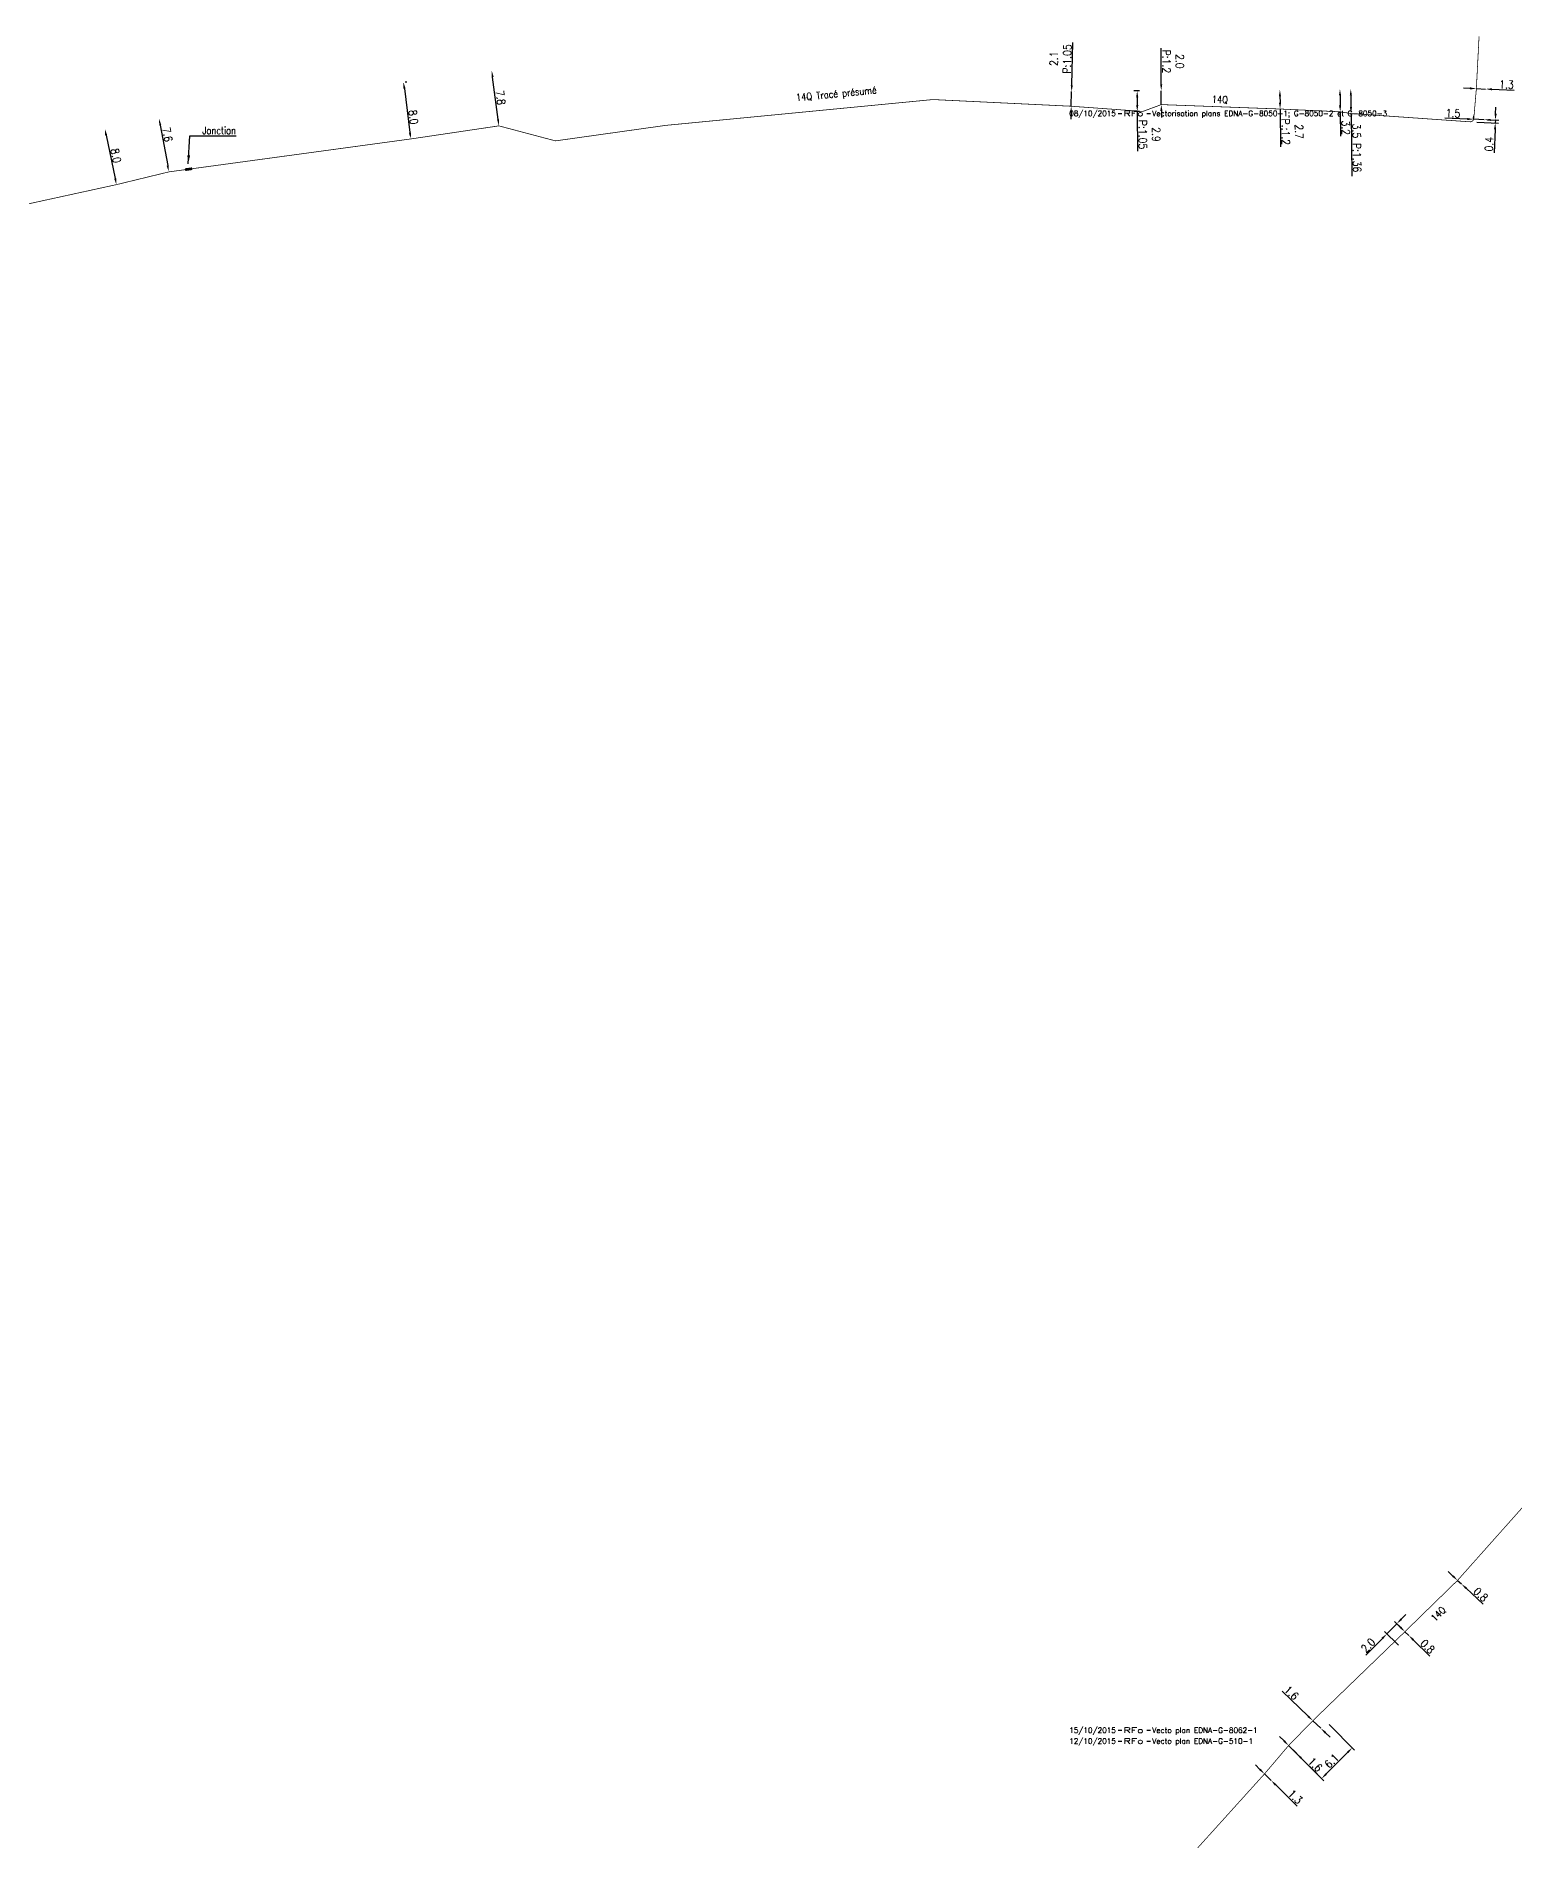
# Model space of a CAD drawing. Header units: millimetres. Extents: x 185000 to 186003, y 127000 to 128000.
# Drawn here: x 185365.5 to 185573.2, y 127746.3 to 128000.1 of the extents above; entities that cross this region are included whole.
import ezdxf
from ezdxf.enums import TextEntityAlignment as Align

# ---------------------------------------------------------------- set-up
doc = ezdxf.new("R2010")
doc.units = ezdxf.units.MM
doc.linetypes.add('S_ST', pattern=[14, 8, -1.5, 0, -1.5, 0, -1.5, 0, -1.5])
doc.layers.get('0').update_dxf_attribs({"linetype": 'CONTINUOUS'})
doc.layers.add('S_100', color=5, linetype='CONTINUOUS')
doc.layers.add('S_300', color=7, linetype='CONTINUOUS')
doc.layers.add('S_910', color=7, linetype='CONTINUOUS', plot=False)
doc.styles.get("Standard").update_dxf_attribs({"font": 'romans.shx', "width": 0.85})
doc.linetypes.add('G_TYPB_AP', pattern='A,5,-0.3,["o",Standard,S=1.5,R=0,X=0,Y=-0.5],-1.65', length=6.95)
doc.dimstyles.get("Standard").update_dxf_attribs({"dimtxt": 1.5, "dimasz": 1.2, "dimexe": 0.625, "dimexo": 0.625, "dimgap": 0.25, "dimtad": 1, "dimdec": 1, "dimzin": 0, "dimdsep": 46, "dimtxsty": 'Standard', "dimcen": -0.5, "dimadec": 0, "dimazin": 0, "dimtfac": 1, "dimtdec": 1, "dimtmove": 0, "dimatfit": 3, "dimfxl": 0, "dimtolj": 1, "dimtzin": 0, "dimarcsym": 0})

# ---------------------------------------------------------------- blocks, each defined once
blk = doc.blocks.new('*D66')
at = {"layer": 'S_100', "color": 0, "linetype": 'Continuous', "lineweight": -2, "ltscale": 0.5, "transparency": 16777216}
for p, q in [((185537.42, 127756.39), (185536.78, 127757.02)), ((185538.06, 127755.76), (185538.98, 127754.85)), ((185539.63, 127754.22), (185542.66, 127751.22))]:
    blk.add_line(p, q, dxfattribs=at)
at = {"layer": 'S_100', "color": 0, "linetype": 'Continuous', "ltscale": 0.5, "transparency": 16777216}
for points in [[(185537.52, 127756.5), (185537.31, 127756.28), (185538.06, 127755.76)], [(185539.73, 127754.32), (185539.52, 127754.11), (185538.98, 127754.85)]]:
    blk.add_solid(points, dxfattribs=at)
at = {"layer": 'S_100', "color": 0, "linetype": 'Continuous', "ltscale": 0.5, "transparency": 16777216, "insert": (185542.39, 127752.54), "char_height": 1.125, "attachment_point": 5, "rotation": 315.4264}
blk.add_mtext('\\A1;1.3', dxfattribs=at)
blk = doc.blocks.new('*D67')
at = {"layer": 'S_100', "color": 0, "linetype": 'Continuous', "lineweight": -2, "ltscale": 0.5, "transparency": 16777216}
for p, q in [((185547.13, 127762.7), (185550.72, 127759.1)), ((185541.78, 127759.42), (185546.42, 127754.78)), ((185546.73, 127755.75), (185549.76, 127758.8))]:
    blk.add_line(p, q, dxfattribs=at)
at = {"layer": 'S_100', "color": 0, "linetype": 'Continuous', "ltscale": 0.5, "transparency": 16777216}
for points in [[(185549.65, 127758.9), (185549.86, 127758.69), (185550.39, 127759.43)], [(185546.62, 127755.85), (185546.83, 127755.64), (185546.09, 127755.11)]]:
    blk.add_solid(points, dxfattribs=at)
at = {"layer": 'S_100', "color": 0, "linetype": 'Continuous', "ltscale": 0.5, "transparency": 16777216, "insert": (185547.5, 127757.59), "char_height": 1.125, "attachment_point": 5, "rotation": 45.1662}
blk.add_mtext('\\A1;6.1', dxfattribs=at)
blk = doc.blocks.new('*D68')
at = {"layer": 'S_100', "color": 0, "linetype": 'Continuous', "lineweight": -2, "ltscale": 0.5, "transparency": 16777216}
for p, q in [((185540.82, 127760.39), (185540.18, 127761.02)), ((185541.45, 127759.75), (185542.58, 127758.62)), ((185543.22, 127757.98), (185545.45, 127755.75))]:
    blk.add_line(p, q, dxfattribs=at)
at = {"layer": 'S_100', "color": 0, "linetype": 'Continuous', "ltscale": 0.5, "transparency": 16777216}
for points in [[(185540.92, 127760.49), (185540.71, 127760.28), (185541.45, 127759.75)], [(185543.33, 127758.09), (185543.11, 127757.88), (185542.58, 127758.62)]]:
    blk.add_solid(points, dxfattribs=at)
at = {"layer": 'S_100', "color": 0, "linetype": 'Continuous', "ltscale": 0.5, "transparency": 16777216, "insert": (185545.19, 127757.07), "char_height": 1.125, "attachment_point": 5, "rotation": 314.9911}
blk.add_mtext('\\A1;1.6', dxfattribs=at)
blk = doc.blocks.new('*D69')
at = {"layer": 'S_100', "color": 0, "linetype": 'Continuous', "lineweight": -2, "ltscale": 0.5, "transparency": 16777216}
for p, q in [((185544.2, 127763.86), (185540.53, 127767.38)), ((185545.97, 127762.17), (185544.85, 127763.24)), ((185546.62, 127761.55), (185547.27, 127760.92))]:
    blk.add_line(p, q, dxfattribs=at)
at = {"layer": 'S_100', "color": 0, "linetype": 'Continuous', "ltscale": 0.5, "transparency": 16777216}
for points in [[(185544.3, 127763.97), (185544.1, 127763.75), (185544.85, 127763.24)], [(185546.72, 127761.66), (185546.52, 127761.44), (185545.97, 127762.17)]]:
    blk.add_solid(points, dxfattribs=at)
at = {"layer": 'S_100', "color": 0, "linetype": 'Continuous', "ltscale": 0.5, "transparency": 16777216, "insert": (185541.85, 127767.15), "char_height": 1.125, "attachment_point": 5, "rotation": 316.2629}
blk.add_mtext('\\A1;1.6', dxfattribs=at)
blk = doc.blocks.new('*D70')
at = {"layer": 'S_100', "color": 0, "linetype": 'Continuous', "lineweight": -2, "ltscale": 0.5, "transparency": 16777216}
for p, q in [((185557.28, 127777.51), (185557.91, 127778.16)), ((185556.88, 127773.84), (185554.91, 127775.77)), ((185556.65, 127776.87), (185555.25, 127775.44)), ((185557.45, 127776.08), (185556.31, 127777.2)), ((185554.62, 127774.8), (185552.32, 127772.46))]:
    blk.add_line(p, q, dxfattribs=at)
at = {"layer": 'S_100', "color": 0, "linetype": 'Continuous', "ltscale": 0.5, "transparency": 16777216}
for points in [[(185554.51, 127774.91), (185554.72, 127774.7), (185555.25, 127775.44)], [(185557.17, 127777.62), (185557.39, 127777.41), (185556.65, 127776.87)]]:
    blk.add_solid(points, dxfattribs=at)
at = {"layer": 'S_100', "color": 0, "linetype": 'Continuous', "ltscale": 0.5, "transparency": 16777216, "insert": (185552.62, 127773.83), "char_height": 1.125, "attachment_point": 5, "rotation": 45.5531}
blk.add_mtext('\\A1;2.0', dxfattribs=at)
blk = doc.blocks.new('*D71')
at = {"layer": 'S_100', "color": 0, "linetype": 'Continuous', "lineweight": -2, "ltscale": 0.5, "transparency": 16777216}
for p, q in [((185557.15, 127776.38), (185556.5, 127777.01)), ((185557.79, 127775.75), (185558.32, 127775.23)), ((185558.97, 127774.6), (185561.31, 127772.3))]:
    blk.add_line(p, q, dxfattribs=at)
at = {"layer": 'S_100', "color": 0, "linetype": 'Continuous', "ltscale": 0.5, "transparency": 16777216}
for points in [[(185557.25, 127776.49), (185557.04, 127776.28), (185557.79, 127775.75)], [(185559.07, 127774.71), (185558.86, 127774.49), (185558.32, 127775.23)]]:
    blk.add_solid(points, dxfattribs=at)
at = {"layer": 'S_100', "color": 0, "linetype": 'Continuous', "ltscale": 0.5, "transparency": 16777216, "insert": (185560.98, 127773.67), "char_height": 1.125, "attachment_point": 5, "rotation": 315.5531}
blk.add_mtext('\\A1;0.8', dxfattribs=at)
blk = doc.blocks.new('*D72')
at = {"layer": 'S_100', "color": 0, "linetype": 'Continuous', "lineweight": -2, "ltscale": 0.5, "transparency": 16777216}
for p, q in [((185564.53, 127783.58), (185563.87, 127784.19)), ((185565.19, 127782.97), (185565.74, 127782.46)), ((185566.4, 127781.85), (185568.8, 127779.62))]:
    blk.add_line(p, q, dxfattribs=at)
at = {"layer": 'S_100', "color": 0, "linetype": 'Continuous', "ltscale": 0.5, "transparency": 16777216}
for points in [[(185564.63, 127783.69), (185564.43, 127783.47), (185565.19, 127782.97)], [(185566.5, 127781.96), (185566.3, 127781.74), (185565.74, 127782.46)]]:
    blk.add_solid(points, dxfattribs=at)
at = {"layer": 'S_100', "color": 0, "linetype": 'Continuous', "ltscale": 0.5, "transparency": 16777216, "insert": (185568.44, 127780.98), "char_height": 1.125, "attachment_point": 5, "rotation": 317.1868}
blk.add_mtext('\\A1;0.8', dxfattribs=at)
blk = doc.blocks.new('GIS_MODF')
at = {"color": 0, "linetype": 'Continuous', "flags": 128}
for points in [[(-2.26, -0.01), (-1.76, -0.01)], [(1.76, -0.01), (2.26, -0.01)]]:
    blk.add_lwpolyline(points, dxfattribs=at)
at = {"color": 0, "linetype": 'Continuous'}
blk.add_attdef('DATE', text='', height=0.75, dxfattribs=at).set_placement((-2.58, -0.39), align=Align.RIGHT)
at = {"color": 0, "linetype": 'Continuous', "width": 3.590909}
blk.add_attdef('USER', text='', height=0.75, dxfattribs=at).set_placement((-1.52, -0.39), (1.31, -0.39), align=Align.FIT)
at = {"color": 0, "linetype": 'Continuous'}
blk.add_attdef('DESC', (2.53, -0.39), '', height=0.75, dxfattribs=at)
blk = doc.blocks.new('*D127')
at = {"layer": 'S_100', "color": 0, "linetype": 'Continuous', "lineweight": -2, "ltscale": 0.5, "transparency": 16777216}
for p, q in [((185417.29, 127993.6), (185417.55, 127993.63)), ((185417.2, 127992.68), (185417.98, 127986.48))]:
    blk.add_line(p, q, dxfattribs=at)
at = {"layer": 'S_100', "color": 0, "linetype": 'Continuous', "ltscale": 0.5, "transparency": 16777216}
for points in [[(185417.35, 127992.7), (185417.05, 127992.66), (185417.08, 127993.57)], [(185418.13, 127986.5), (185417.83, 127986.46), (185418.09, 127985.59)]]:
    blk.add_solid(points, dxfattribs=at)
at = {"layer": 'S_100', "color": 0, "linetype": 'Continuous', "ltscale": 0.5, "transparency": 16777216, "insert": (185418.46, 127988.65), "char_height": 1.125, "attachment_point": 5, "rotation": 277.1885}
blk.add_mtext('\\A1;8.0', dxfattribs=at)
blk = doc.blocks.new('*D128')
at = {"layer": 'S_100', "color": 0, "linetype": 'Continuous', "lineweight": -2, "ltscale": 0.5, "transparency": 16777216}
blk.add_line((185430.36, 127988.33), (185429.6, 127994.28), dxfattribs=at)
at = {"layer": 'S_100', "color": 0, "linetype": 'Continuous', "ltscale": 0.5, "transparency": 16777216}
for points in [[(185429.75, 127994.3), (185429.45, 127994.26), (185429.48, 127995.17)], [(185430.51, 127988.35), (185430.22, 127988.31), (185430.48, 127987.43)]]:
    blk.add_solid(points, dxfattribs=at)
at = {"layer": 'S_100', "color": 0, "linetype": 'Continuous', "ltscale": 0.5, "transparency": 16777216, "insert": (185430.72, 127991.4), "char_height": 1.125, "attachment_point": 5, "rotation": 277.3504}
blk.add_mtext('\\A1;7.8', dxfattribs=at)
blk = doc.blocks.new('*D129')
at = {"layer": 'S_100', "color": 0, "linetype": 'Continuous', "lineweight": -2, "ltscale": 0.5, "transparency": 16777216}
blk.add_line((185382.9, 127987.55), (185383.94, 127981.84), dxfattribs=at)
at = {"layer": 'S_100', "color": 0, "linetype": 'Continuous', "ltscale": 0.5, "transparency": 16777216}
for points in [[(185383.04, 127987.58), (185382.75, 127987.52), (185382.73, 127988.43)], [(185384.09, 127981.87), (185383.79, 127981.82), (185384.1, 127980.96)]]:
    blk.add_solid(points, dxfattribs=at)
at = {"layer": 'S_100', "color": 0, "linetype": 'Continuous', "ltscale": 0.5, "transparency": 16777216, "insert": (185383.9, 127986.21), "char_height": 1.125, "attachment_point": 5, "rotation": 280.3765}
blk.add_mtext('\\A1;7.6', dxfattribs=at)
blk = doc.blocks.new('*D130')
at = {"layer": 'S_100', "color": 0, "linetype": 'Continuous', "lineweight": -2, "ltscale": 0.5, "transparency": 16777216}
blk.add_line((185375.29, 127986.12), (185376.56, 127980.05), dxfattribs=at)
at = {"layer": 'S_100', "color": 0, "linetype": 'Continuous', "ltscale": 0.5, "transparency": 16777216}
for points in [[(185375.44, 127986.15), (185375.15, 127986.09), (185375.11, 127987)], [(185376.71, 127980.08), (185376.41, 127980.02), (185376.74, 127979.17)]]:
    blk.add_solid(points, dxfattribs=at)
at = {"layer": 'S_100', "color": 0, "linetype": 'Continuous', "ltscale": 0.5, "transparency": 16777216, "insert": (185376.66, 127983.24), "char_height": 1.125, "attachment_point": 5, "rotation": 281.7734}
blk.add_mtext('\\A1;8.0', dxfattribs=at)
blk = doc.blocks.new('*D133')
at = {"layer": 'S_100', "color": 0, "linetype": 'Continuous', "lineweight": -2, "ltscale": 0.5, "transparency": 16777216}
for p, q in [((185510.98, 127993.14), (185511.13, 127999.14)), ((185510.9, 127990.19), (185510.95, 127992.24)), ((185511.42, 127992.23), (185511.42, 127992.23)), ((185510.88, 127989.29), (185510.85, 127988.39)), ((185511.37, 127990.18), (185511.37, 127990.18))]:
    blk.add_line(p, q, dxfattribs=at)
at = {"layer": 'S_100', "color": 0, "linetype": 'Continuous', "ltscale": 0.5, "transparency": 16777216}
for points in [[(185510.83, 127993.14), (185511.13, 127993.14), (185510.95, 127992.24)], [(185510.73, 127989.3), (185511.03, 127989.29), (185510.9, 127990.19)]]:
    blk.add_solid(points, dxfattribs=at)
at = {"layer": 'S_100', "color": 0, "linetype": 'Continuous', "ltscale": 0.5, "transparency": 16777216, "insert": (185509.39, 127996.86), "char_height": 1.125, "attachment_point": 5, "rotation": 88.5033}
blk.add_mtext('\\A1;2.1\\PP:1.05', dxfattribs=at)
blk = doc.blocks.new('*D134')
at = {"layer": 'S_100', "color": 0, "linetype": 'Continuous', "lineweight": -2, "ltscale": 0.5, "transparency": 16777216}
for p, q in [((185520.48, 127992.36), (185519.7, 127992.35)), ((185520.17, 127991.45), (185520.18, 127990.35)), ((185520.5, 127989.46), (185519.71, 127989.45)), ((185520.18, 127989.45), (185520.21, 127983.88))]:
    blk.add_line(p, q, dxfattribs=at)
at = {"layer": 'S_100', "color": 0, "linetype": 'Continuous', "ltscale": 0.5, "transparency": 16777216}
for points in [[(185520.32, 127991.45), (185520.02, 127991.45), (185520.17, 127992.35)], [(185520.33, 127990.35), (185520.03, 127990.35), (185520.18, 127989.45)]]:
    blk.add_solid(points, dxfattribs=at)
at = {"layer": 'S_100', "color": 0, "linetype": 'Continuous', "ltscale": 0.5, "transparency": 16777216, "insert": (185521.89, 127986.22), "char_height": 1.125, "attachment_point": 5, "rotation": 270.2763}
blk.add_mtext('\\A1;2.9\\PP:1.05', dxfattribs=at)
blk = doc.blocks.new('*D135')
at = {"layer": 'S_100', "color": 0, "linetype": 'Continuous', "lineweight": -2, "ltscale": 0.5, "transparency": 16777216}
for p, q in [((185523.55, 127993.27), (185523.53, 127998.36)), ((185523.56, 127990.42), (185523.55, 127992.37)), ((185523.57, 127989.52), (185523.57, 127988.62))]:
    blk.add_line(p, q, dxfattribs=at)
at = {"layer": 'S_100', "color": 0, "linetype": 'Continuous', "ltscale": 0.5, "transparency": 16777216}
for points in [[(185523.7, 127993.27), (185523.4, 127993.27), (185523.55, 127992.37)], [(185523.72, 127989.52), (185523.42, 127989.52), (185523.56, 127990.42)]]:
    blk.add_solid(points, dxfattribs=at)
at = {"layer": 'S_100', "color": 0, "linetype": 'Continuous', "ltscale": 0.5, "transparency": 16777216, "insert": (185525.22, 127996.5), "char_height": 1.125, "attachment_point": 5, "rotation": 270.2763}
blk.add_mtext('\\A1;2.0\\PP:1.2', dxfattribs=at)
blk = doc.blocks.new('*D136')
at = {"layer": 'S_100', "color": 0, "linetype": 'Continuous', "lineweight": -2, "ltscale": 0.5, "transparency": 16777216}
for p, q in [((185540.23, 127991.6), (185540.24, 127990.7)), ((185540.25, 127989.8), (185540.32, 127984.49))]:
    blk.add_line(p, q, dxfattribs=at)
at = {"layer": 'S_100', "color": 0, "linetype": 'Continuous', "ltscale": 0.5, "transparency": 16777216}
for points in [[(185540.38, 127991.6), (185540.08, 127991.6), (185540.22, 127992.5)], [(185540.39, 127990.7), (185540.09, 127990.7), (185540.25, 127989.8)]]:
    blk.add_solid(points, dxfattribs=at)
at = {"layer": 'S_100', "color": 0, "linetype": 'Continuous', "ltscale": 0.5, "transparency": 16777216, "insert": (185541.98, 127986.61), "char_height": 1.125, "attachment_point": 5, "rotation": 270.7042}
blk.add_mtext('\\A1;2.7\\PP.:1.2', dxfattribs=at)
blk = doc.blocks.new('*D137')
at = {"layer": 'S_100', "color": 0, "linetype": 'Continuous', "lineweight": -2, "ltscale": 0.5, "transparency": 16777216}
for p, q in [((185548.67, 127991.71), (185548.68, 127990.31)), ((185548.7, 127989.41), (185548.74, 127985.97))]:
    blk.add_line(p, q, dxfattribs=at)
at = {"layer": 'S_100', "color": 0, "linetype": 'Continuous', "ltscale": 0.5, "transparency": 16777216}
for points in [[(185548.82, 127991.71), (185548.52, 127991.7), (185548.66, 127992.61)], [(185548.83, 127990.31), (185548.53, 127990.3), (185548.7, 127989.41)]]:
    blk.add_solid(points, dxfattribs=at)
at = {"layer": 'S_100', "color": 0, "linetype": 'Continuous', "ltscale": 0.5, "transparency": 16777216, "insert": (185549.47, 127987.17), "char_height": 1.125, "attachment_point": 5, "rotation": 270.7042}
blk.add_mtext('\\A1;3.2', dxfattribs=at)
blk = doc.blocks.new('*D138')
at = {"layer": 'S_100', "color": 0, "linetype": 'Continuous', "lineweight": -2, "ltscale": 0.5, "transparency": 16777216}
for p, q in [((185550.19, 127991.72), (185550.21, 127990.07)), ((185550.22, 127989.17), (185550.33, 127980.34))]:
    blk.add_line(p, q, dxfattribs=at)
at = {"layer": 'S_100', "color": 0, "linetype": 'Continuous', "ltscale": 0.5, "transparency": 16777216}
for points in [[(185550.34, 127991.73), (185550.04, 127991.72), (185550.18, 127992.62)], [(185550.36, 127990.08), (185550.06, 127990.07), (185550.22, 127989.17)]]:
    blk.add_solid(points, dxfattribs=at)
at = {"layer": 'S_100', "color": 0, "linetype": 'Continuous', "ltscale": 0.5, "transparency": 16777216, "insert": (185551.03, 127984.32), "char_height": 1.125, "attachment_point": 5, "rotation": 270.7042}
blk.add_mtext('\\A1;3.5 P:1.36', dxfattribs=at)
blk = doc.blocks.new('*D139')
at = {"layer": 'S_100', "color": 0, "linetype": 'Continuous', "lineweight": -2, "ltscale": 0.5, "transparency": 16777216}
for p, q in [((185566.93, 127992.7), (185566.03, 127992.74)), ((185567.83, 127992.66), (185569.13, 127992.61)), ((185570.02, 127992.57), (185573.16, 127992.44))]:
    blk.add_line(p, q, dxfattribs=at)
at = {"layer": 'S_100', "color": 0, "linetype": 'Continuous', "ltscale": 0.5, "transparency": 16777216}
for points in [[(185566.93, 127992.85), (185566.92, 127992.55), (185567.83, 127992.66)], [(185570.03, 127992.72), (185570.02, 127992.42), (185569.13, 127992.61)]]:
    blk.add_solid(points, dxfattribs=at)
at = {"layer": 'S_100', "color": 0, "linetype": 'Continuous', "ltscale": 0.5, "transparency": 16777216, "insert": (185572.07, 127993.24), "char_height": 1.125, "attachment_point": 5, "rotation": 357.6082}
blk.add_mtext('\\A1;1.3', dxfattribs=at)
blk = doc.blocks.new('*D140')
at = {"layer": 'S_100', "color": 0, "linetype": 'Continuous', "lineweight": -2, "ltscale": 0.5, "transparency": 16777216}
for p, q in [((185570.54, 127989.14), (185570.58, 127990.04)), ((185567.9, 127987.95), (185570.96, 127987.82)), ((185569.41, 127988.28), (185570.98, 127988.22)), ((185570.45, 127986.94), (185570.31, 127983.62)), ((185570.51, 127988.24), (185570.49, 127987.84))]:
    blk.add_line(p, q, dxfattribs=at)
at = {"layer": 'S_100', "color": 0, "linetype": 'Continuous', "ltscale": 0.5, "transparency": 16777216}
for points in [[(185570.39, 127989.14), (185570.69, 127989.13), (185570.51, 127988.24)], [(185570.3, 127986.95), (185570.6, 127986.93), (185570.49, 127987.84)]]:
    blk.add_solid(points, dxfattribs=at)
at = {"layer": 'S_100', "color": 0, "linetype": 'Continuous', "ltscale": 0.5, "transparency": 16777216, "insert": (185569.62, 127984.86), "char_height": 1.125, "attachment_point": 5, "rotation": 87.6082}
blk.add_mtext('\\A1;0.4', dxfattribs=at)
blk = doc.blocks.new('*D141')
at = {"layer": 'S_100', "color": 0, "linetype": 'Continuous', "lineweight": -2, "ltscale": 0.5, "transparency": 16777216}
for p, q in [((185566.55, 127988.39), (185563.41, 127988.5)), ((185567.45, 127988.44), (185567.47, 127988.82)), ((185568.95, 127988.3), (185567.45, 127988.36)), ((185569.84, 127988.27), (185570.74, 127988.24))]:
    blk.add_line(p, q, dxfattribs=at)
at = {"layer": 'S_100', "color": 0, "linetype": 'Continuous', "ltscale": 0.5, "transparency": 16777216}
for points in [[(185566.55, 127988.54), (185566.54, 127988.24), (185567.45, 127988.36)], [(185569.85, 127988.42), (185569.84, 127988.12), (185568.95, 127988.3)]]:
    blk.add_solid(points, dxfattribs=at)
at = {"layer": 'S_100', "color": 0, "linetype": 'Continuous', "ltscale": 0.5, "transparency": 16777216, "insert": (185564.55, 127989.21), "char_height": 1.125, "attachment_point": 5, "rotation": 358.029}
blk.add_mtext('\\A1;1.5', dxfattribs=at)
blk = doc.blocks.new('S_300_01')
at = {"color": 0, "linetype": 'Continuous'}
blk.add_solid([(-0.5, 0.19), (-0.5, -0.19), (0.5, 0.19), (0.5, -0.19)], dxfattribs=at)
at = {"color": 0, "linetype": 'Continuous', "width": 0.75, "flags": 3}
for tag, p in [('DEF_LEG', (-0.05, -5.01)), ('DEF_COUP', (-0.05, -7.51)), ('DEF_TYPE', (-0.05, -10.01))]:
    blk.add_attdef(tag, text='', height=1.2, dxfattribs=at).set_placement(p, align=Align.MIDDLE)

msp = doc.modelspace()

# ---------------------------------------------------------------- linework, layer by layer
at = {"layer": 'S_100', "linetype": 'S_ST', "ltscale": 0.5}
msp.add_lwpolyline([(185361.77, 127975.9, 0.1, 0.1, 0), (185376.74, 127979.17, 0.1, 0.1, 0), (185384.1, 127980.96, 0.1, 0.1, 0), (185418.09, 127985.59, 0.1, 0.1, 0), (185430.48, 127987.43, 0.1, 0.1, 0), (185438.31, 127985.35, 0.1, 0.1, 0.100337), (185438.5, 127985.33, 0.1, 0.1, 0), (185453.93, 127987.5, 0.1, 0.1, 0), (185491.46, 127991.13, 0.1, 0.1, 0), (185510.9, 127990.19, 0.1, 0.1, 0), (185520.97, 127989.46, 0.1, 0.1, 0), (185523.56, 127990.42, 0.1, 0.1, 0), (185540.25, 127989.8, 0.1, 0.1, 0), (185548.7, 127989.41, 0.1, 0.1, 0), (185550.22, 127989.17, 0.1, 0.1, 0), (185566.94, 127988, 0.1, 0.1, 0.410081), (185567.47, 127988.46, 0.1, 0.1, 0), (185567.83, 127992.66, 0.1, 0.1, 0), (185568.21, 128000, 0, 0, 0)], format="xyseb", dxfattribs=at)
at = {"layer": 'S_100', "linetype": 'S_ST', "ltscale": 0.5, "const_width": 0.1, "flags": 128}
msp.add_lwpolyline([(185368.39, 127578.52), (185369.06, 127578.18, -0.077108), (185369.18, 127578.09), (185375.95, 127571.49, 0.418213), (185376.66, 127571.51), (185390.61, 127586.19), (185396.58, 127593.02), (185404.57, 127603.1), (185419.3, 127619.8), (185421.64, 127622.06), (185431.72, 127633.47), (185443.58, 127646.69), (185444.77, 127648.21), (185444.77, 127648.21), (185445.89, 127649.63), (185447.15, 127650.92), (185451.92, 127656.19), (185454.67, 127659.37), (185455.88, 127660.76), (185461.6, 127667.86), (185491.62, 127701.69), (185497, 127708.48), (185524.08, 127740.27), (185538.06, 127755.76), (185541.45, 127759.75), (185544.85, 127763.24), (185557.79, 127775.75), (185565.19, 127782.97), (185574.65, 127793.6), (185599.76, 127818.19), (185608.82, 127826.77), (185617.96, 127835.33), (185627.1, 127843.55), (185636.34, 127851.48), (185645.81, 127859.94), (185654.55, 127867.09), (185661.92, 127872.74), (185672.12, 127882.39), (185681.83, 127889.79), (185691.41, 127895.98), (185727.82, 127921.26), (185735.2, 127926.02), (185740.21, 127929.26), (185747.34, 127933.86), (185761.17, 127942.79), (185768.62, 127947.6), (185779.97, 127954.95), (185797.71, 127965.98), (185807.25, 127971.92), (185823.25, 127981.87), (185852.78, 128000)], format="xyb", dxfattribs=at)

# ---------------------------------------------------------------- block references
at = {"layer": 'S_300', "ltscale": 0.5, "rotation": 7.754044486264103}
msp.add_blockref('S_300_01', (185386.88, 127981.34), dxfattribs=at)
at = {"layer": 'S_910', "ltscale": 0.5}
ref = msp.add_blockref('GIS_MODF', (185519.76, 127989.2), dxfattribs=at)
ref.add_attrib('DATE', '08/10/2015', dxfattribs={"layer": '0', "color": 0, "linetype": 'Continuous', "height": 0.75}).set_placement((185517.18, 127988.81), align=Align.RIGHT)
ref.add_attrib('USER', 'RFo', dxfattribs={"layer": '0', "color": 0, "linetype": 'Continuous', "height": 0.75, "width": 1.436364}).set_placement((185518.25, 127988.81), (185521.07, 127988.81), align=Align.FIT)
ref.add_attrib('DESC', 'Vectorisation plans EDNA-G-8050-1; G-8050-2 et G-8050-3', (185522.29, 127988.81), dxfattribs={"layer": '0', "color": 0, "linetype": 'Continuous', "height": 0.75})
ref = msp.add_blockref('GIS_MODF', (185519.76, 127761.9), dxfattribs=at)
ref.add_attrib('DATE', '15/10/2015', dxfattribs={"layer": '0', "color": 0, "linetype": 'Continuous', "height": 0.75}).set_placement((185517.18, 127761.52), align=Align.RIGHT)
ref.add_attrib('USER', 'RFo', dxfattribs={"layer": '0', "color": 0, "linetype": 'Continuous', "height": 0.75, "width": 1.436364}).set_placement((185518.25, 127761.52), (185521.07, 127761.52), align=Align.FIT)
ref.add_attrib('DESC', 'Vecto plan EDNA-G-8062-1', (185522.29, 127761.52), dxfattribs={"layer": '0', "color": 0, "linetype": 'Continuous', "height": 0.75})
ref = msp.add_blockref('GIS_MODF', (185519.76, 127760.39), dxfattribs=at)
ref.add_attrib('DATE', '12/10/2015', dxfattribs={"layer": '0', "color": 0, "linetype": 'Continuous', "height": 0.75}).set_placement((185517.18, 127760), align=Align.RIGHT)
ref.add_attrib('USER', 'RFo', dxfattribs={"layer": '0', "color": 0, "linetype": 'Continuous', "height": 0.75, "width": 1.436364}).set_placement((185518.25, 127760), (185521.07, 127760), align=Align.FIT)
ref.add_attrib('DESC', 'Vecto plan EDNA-G-510-1', (185522.29, 127760), dxfattribs={"layer": '0', "color": 0, "linetype": 'Continuous', "height": 0.75})

# ---------------------------------------------------------------- texts
at = {"layer": 'S_100', "linetype": 'Continuous', "width": 0.85}
msp.add_text('14Q Tracé présumé', height=1, rotation=5.536, dxfattribs=at).set_placement((185477.92, 127991.78), align=Align.MIDDLE)
at = {"layer": 'S_100', "linetype": 'G_TYPB_AP', "width": 0.85}
msp.add_text('14Q', height=1, rotation=357.8807, dxfattribs=at).set_placement((185531.79, 127991.09), align=Align.MIDDLE)
at = {"layer": 'S_100', "linetype": 'Continuous', "ltscale": 0.5, "width": 0.85}
msp.add_text('14Q', height=1, rotation=44.3864, dxfattribs=at).set_placement((185562.51, 127778.21), align=Align.MIDDLE)
at = {"layer": 'S_300', "ltscale": 0.5, "insert": (185393.54, 127986.78), "char_height": 1, "attachment_point": 6}
msp.add_mtext('Jonction', dxfattribs=at)

# ---------------------------------------------------------------- dimensions: what is measured, and where the dimension line sits
at = {"layer": 'S_100', "linetype": 'Continuous', "ltscale": 0.5}
for base, p1, p2, angle, text, picture, middle in [((185510.9539, 127992.241), (185510.8992, 127990.1917), (185510.9527, 127992.241), 268.5033, '<>\\PP:1.05', '*D133', (185511.0734, 127996.8138)), ((185523.554, 127992.3699), (185523.5634, 127990.42), (185523.554, 127992.3699), 270.2763, '<>\\PP:1.2', '*D135', (185523.5341, 127996.4877)), ((185520.17, 127992.35), (185520.97, 127989.46), (185520.95, 127992.36), 270.2763, '<>\\PP:1.05', '*D134', (185520.2, 127986.21)), ((185540.22, 127992.5), (185540.25, 127989.8), (185540.22, 127992.5), 270.7042, '<>\\PP.:1.2', '*D136', (185540.29, 127986.59)), ((185550.18, 127992.62), (185550.22, 127989.17), (185550.18, 127992.62), 270.7042, '<> P:1.36', '*D138', (185550.28, 127984.31))]:
    dim = msp.add_linear_dim(base=base, p1=p1, p2=p2, angle=angle, text=text, dimstyle='Standard', override={"dimscale": 0.75}, dxfattribs=at)
    dim.commit()
    dim.dimension.update_dxf_attribs({"geometry": picture, "text_midpoint": middle, "dimtype": 160})
for base, p1, p2, angle, picture, middle in [((185418.09, 127985.59), (185416.82, 127993.54), (185418.09, 127985.59), 97.1885, '*D127', (185417.72, 127988.55)), ((185569.13, 127992.61), (185567.83, 127992.66), (185569.13, 127992.61), 177.6082, '*D139', (185572.04, 127992.49)), ((185548.66, 127992.61), (185548.7, 127989.41), (185548.66, 127992.61), 270.7042, '*D137', (185548.72, 127987.16)), ((185384.1, 127980.96), (185382.73, 127988.43), (185384.1, 127980.96), 100.3765, '*D129', (185383.17, 127986.08)), ((185568.95, 127988.3), (185567.43, 127987.97), (185568.95, 127988.3), 178.029, '*D141', (185564.53, 127988.46)), ((185570.51, 127988.24), (185567.43, 127987.97), (185568.95, 127988.3), 267.6082, '*D140', (185570.36, 127984.83)), ((185565.738, 127782.461), (185565.18782, 127782.9707077), (185565.738, 127782.461), 137.1868039, '*D72', (185567.9308604, 127780.4294507)), ((185555.25, 127775.44), (185557.79, 127775.75), (185557.21, 127773.51), 45.5531, '*D70', (185553.15, 127773.31)), ((185558.3235, 127775.2282), (185557.7881, 127775.7534), (185558.3235, 127775.2282), 135.5531, '*D71', (185560.4576, 127773.135)), ((185545.97, 127762.17), (185544.85, 127763.24), (185545.97, 127762.17), 136.2629, '*D69', (185541.34, 127766.6)), ((185550.39, 127759.43), (185541.45, 127759.75), (185546.8, 127763.03), 225.1662, '*D67', (185548.03, 127757.06)), ((185542.58, 127758.62), (185541.45, 127759.75), (185542.58, 127758.62), 134.9911, '*D68', (185544.66, 127756.54)), ((185538.98, 127754.85), (185538.06, 127755.76), (185538.98, 127754.85), 135.4264, '*D66', (185541.86, 127752.01))]:
    dim = msp.add_linear_dim(base=base, p1=p1, p2=p2, angle=angle, dimstyle='Standard', override={"dimscale": 0.75}, dxfattribs=at)
    dim.commit()
    dim.dimension.update_dxf_attribs({"geometry": picture, "text_midpoint": middle, "dimtype": 160})
for base, p1, p2, angle, picture, middle in [((185429.48, 127995.17), (185430.48, 127987.43), (185429.48, 127995.17), 277.3504, '*D128', (185430.72, 127991.4)), ((185376.74, 127979.17), (185375.11, 127987), (185376.74, 127979.17), 101.7734, '*D130', (185376.66, 127983.24))]:
    dim = msp.add_linear_dim(base=base, p1=p1, p2=p2, angle=angle, dimstyle='Standard', override={"dimscale": 0.75}, dxfattribs=at)
    dim.commit()
    dim.dimension.update_dxf_attribs({"geometry": picture, "text_midpoint": middle})

# ---------------------------------------------------------------- leaders
at = {"layer": 'S_300', "ltscale": 0.5, "annotation_type": 0, "has_hookline": 1, "hookline_direction": 0, "text_width": 5.02}
msp.add_leader([(185386.82, 127982.1), (185387.07, 127986.03), (185388.27, 127986.03)], dimstyle='Standard', dxfattribs=at)

doc.saveas('drawing.dxf')
